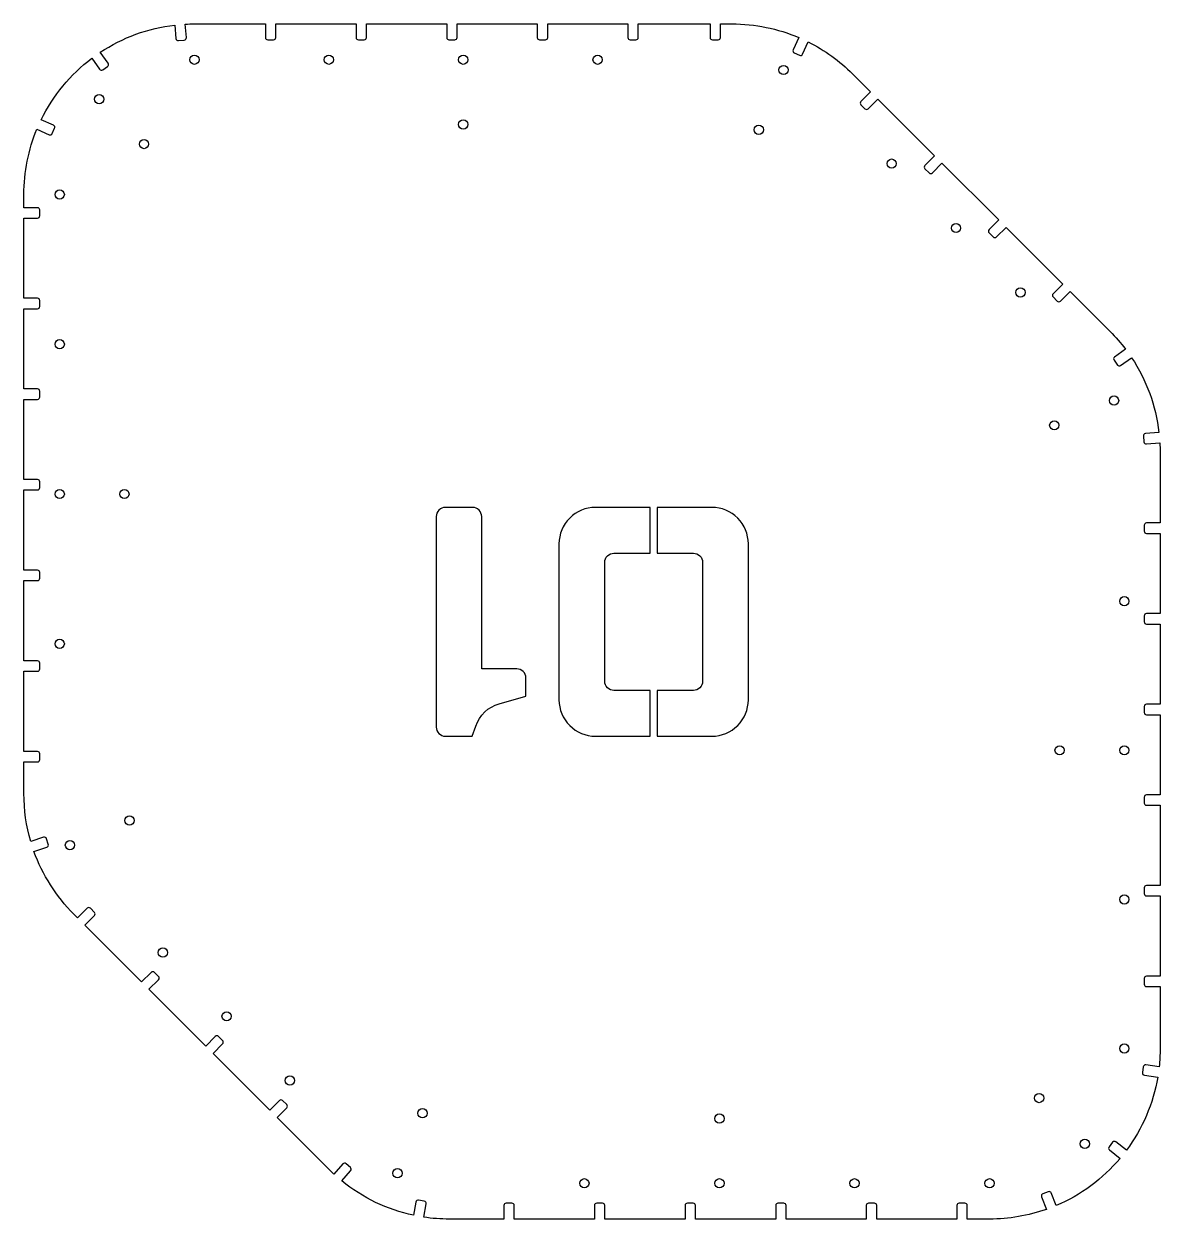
# Model space of a CAD drawing. Header units: millimetres. Extents: x -485 to 6, y -506 to 11.
import ezdxf

# ---------------------------------------------------------------- set-up
doc = ezdxf.new("R2010")
doc.units = ezdxf.units.MM
doc.layers.get('0').update_dxf_attribs({"linetype": 'CONTINUOUS'})

msp = doc.modelspace()

# ---------------------------------------------------------------- linework, layer by layer
for points in [[(-476.93, -341.05), (-482.48, -342.86, -0.071292), (-485.45, -322.13), (-485.45, -308.42), (-479.58, -308.42, 0.414214), (-478.58, -307.42), (-478.58, -304.92, 0.414214), (-479.58, -303.92), (-485.45, -303.92), (-485.45, -269.2), (-479.58, -269.2, 0.414214), (-478.58, -268.2), (-478.58, -265.7, 0.414214), (-479.58, -264.7), (-485.45, -264.7), (-485.45, -229.98), (-479.58, -229.98, 0.414214), (-478.58, -228.98), (-478.58, -226.48, 0.414214), (-479.58, -225.48), (-485.45, -225.48), (-485.45, -190.75), (-479.58, -190.75, 0.414214), (-478.58, -189.75), (-478.58, -187.25, 0.414214), (-479.58, -186.25), (-485.45, -186.25), (-485.45, -151.53), (-479.58, -151.53, 0.414214), (-478.58, -150.53), (-478.58, -148.03, 0.414214), (-479.58, -147.03), (-485.45, -147.03), (-485.45, -112.31), (-479.58, -112.31, 0.414214), (-478.58, -111.31), (-478.58, -108.81, 0.414214), (-479.58, -107.81), (-485.45, -107.81), (-485.45, -73.09), (-479.58, -73.09, 0.414214), (-478.58, -72.09), (-478.58, -69.59, 0.414214), (-479.58, -68.59), (-485.45, -68.59), (-485.45, -62.88, -0.098588), (-479.83, -34.61), (-474.5, -37.01, 0.414214), (-473.18, -36.51), (-472.15, -34.23, 0.414214), (-472.65, -32.91), (-477.98, -30.51, -0.11814), (-456.1, -3.96), (-452.72, -8.72, 0.414214), (-451.33, -8.96), (-449.29, -7.52, 0.414214), (-449.05, -6.12), (-452.42, -1.36, -0.11814), (-420.11, 10.45), (-419.62, 4.63, 0.414214), (-418.54, 3.71), (-416.05, 3.92, 0.414214), (-415.13, 5.01), (-415.63, 10.83, -0.01351), (-411.64, 10.93), (-380.91, 10.93), (-380.91, 5.06, 0.414214), (-379.91, 4.06), (-377.41, 4.06, 0.414214), (-376.41, 5.06), (-376.41, 10.93), (-341.69, 10.93), (-341.69, 5.06, 0.414214), (-340.69, 4.06), (-338.19, 4.06, 0.414214), (-337.19, 5.06), (-337.19, 10.93), (-302.46, 10.93), (-302.46, 5.06, 0.414214), (-301.46, 4.06), (-298.96, 4.06, 0.414214), (-297.96, 5.06), (-297.96, 10.93), (-263.24, 10.93), (-263.24, 5.06, 0.414214), (-262.24, 4.06), (-259.74, 4.06, 0.414214), (-258.74, 5.06), (-258.74, 10.93), (-224.02, 10.93), (-224.02, 5.06, 0.414214), (-223.02, 4.06), (-220.52, 4.06, 0.414214), (-219.52, 5.06), (-219.52, 10.93), (-188.45, 10.93), (-188.45, 5.06, 0.414214), (-187.45, 4.06), (-184.95, 4.06, 0.414214), (-183.95, 5.06), (-183.95, 10.93), (-178.96, 10.93, -0.101066), (-150.02, 5.02), (-152.47, -0.28, 0.414214), (-151.99, -1.61), (-149.72, -2.66, 0.414214), (-148.39, -2.17), (-145.94, 3.13, -0.080556), (-126.77, -10.69), (-119, -18.46), (-123.15, -22.61, 0.414214), (-123.15, -24.02), (-121.39, -25.79, 0.414214), (-119.97, -25.79), (-115.82, -21.64), (-91.27, -46.19), (-95.42, -50.34, 0.414214), (-95.42, -51.76), (-93.65, -53.53, 0.414214), (-92.24, -53.53), (-88.08, -49.37), (-63.53, -73.92), (-67.69, -78.08, 0.414214), (-67.69, -79.49), (-65.92, -81.26, 0.414214), (-64.5, -81.26), (-60.35, -77.11), (-35.8, -101.66), (-39.95, -105.81, 0.414214), (-39.95, -107.23), (-38.18, -108.99, 0.414214), (-36.77, -108.99), (-32.62, -104.84), (-15.27, -122.18, -0.034555), (-8.58, -129.87), (-13.35, -133.24, 0.414214), (-13.59, -134.64), (-12.14, -136.68, 0.414214), (-10.75, -136.92), (-5.98, -133.54, -0.11814), (5.85, -165.84), (0.03, -166.34, 0.414214), (-0.88, -167.42), (-0.67, -169.91, 0.414214), (0.41, -170.82), (6.23, -170.33, -0.013728), (6.35, -174.38), (6.35, -205.04), (0.47, -205.04, 0.414214), (-0.53, -206.04), (-0.53, -208.54, 0.414214), (0.47, -209.54), (6.35, -209.54), (6.35, -244.27), (0.47, -244.27, 0.414214), (-0.53, -245.27), (-0.53, -247.77, 0.414214), (0.47, -248.77), (6.35, -248.77), (6.35, -283.49), (0.47, -283.49, 0.414214), (-0.53, -284.49), (-0.53, -286.99, 0.414214), (0.47, -287.99), (6.35, -287.99), (6.35, -322.71), (0.47, -322.71, 0.414214), (-0.53, -323.71), (-0.53, -326.21, 0.414214), (0.47, -327.21), (6.35, -327.21), (6.35, -361.93), (0.47, -361.93, 0.414214), (-0.53, -362.93), (-0.53, -365.43, 0.414214), (0.47, -366.43), (6.35, -366.43), (6.35, -401.15), (0.47, -401.15, 0.414214), (-0.53, -402.15), (-0.53, -404.65, 0.414214), (0.47, -405.65), (6.35, -405.65), (6.35, -432.45, -0.02684), (5.92, -440.36), (0.14, -439.56, 0.414214), (-0.99, -440.41), (-1.34, -442.89, 0.414214), (-0.48, -444.01), (5.3, -444.82, -0.11814), (-8.21, -476.46), (-12.79, -472.83, 0.414214), (-14.19, -473), (-15.74, -474.96, 0.414214), (-15.58, -476.36), (-11, -479.99, -0.11814), (-38.67, -500.42), (-40.79, -494.97, 0.414214), (-42.08, -494.4), (-44.41, -495.31, 0.414214), (-44.98, -496.6), (-42.87, -502.05, -0.085151), (-67.47, -506.27), (-77.11, -506.27), (-77.11, -500.39, 0.414214), (-78.11, -499.39), (-80.61, -499.39, 0.414214), (-81.61, -500.39), (-81.61, -506.27), (-116.33, -506.27), (-116.33, -500.39, 0.414214), (-117.33, -499.39), (-119.83, -499.39, 0.414214), (-120.83, -500.39), (-120.83, -506.27), (-155.55, -506.27), (-155.55, -500.39, 0.414214), (-156.55, -499.39), (-159.05, -499.39, 0.414214), (-160.05, -500.39), (-160.05, -506.27), (-194.78, -506.27), (-194.78, -500.39, 0.414214), (-195.78, -499.39), (-198.28, -499.39, 0.414214), (-199.28, -500.39), (-199.28, -506.27), (-234, -506.27), (-234, -500.39, 0.414214), (-235, -499.39), (-237.5, -499.39, 0.414214), (-238.5, -500.39), (-238.5, -506.27), (-273.22, -506.27), (-273.22, -500.39, 0.414214), (-274.22, -499.39), (-276.72, -499.39, 0.414214), (-277.72, -500.39), (-277.72, -506.27), (-301.31, -506.27, -0.037702), (-312.4, -505.43), (-311.35, -499.69, 0.414214), (-312.15, -498.52), (-314.61, -498.07, 0.414214), (-315.77, -498.87), (-316.83, -504.62, -0.11814), (-347.85, -489.75), (-344.03, -485.33, 0.414214), (-344.13, -483.92), (-346.02, -482.29, 0.414214), (-347.44, -482.39), (-351.25, -486.81, -0.010585), (-353.51, -484.65), (-375.85, -462.31), (-371.7, -458.15, 0.414214), (-371.7, -456.74), (-373.47, -454.97, 0.414214), (-374.88, -454.97), (-379.03, -459.12), (-403.59, -434.57), (-399.43, -430.42, 0.414214), (-399.43, -429), (-401.2, -427.24, 0.414214), (-402.61, -427.24), (-406.77, -431.39), (-431.32, -406.84), (-427.17, -402.68, 0.414214), (-427.17, -401.27), (-428.93, -399.5, 0.414214), (-430.35, -399.5), (-434.5, -403.66), (-459.05, -379.1), (-454.9, -374.95, 0.414214), (-454.9, -373.53), (-456.67, -371.77, 0.414214), (-458.08, -371.77), (-462.24, -375.92), (-463.83, -374.32, -0.11038), (-481.09, -347.14), (-475.54, -345.33, 0.414214), (-474.9, -344.07), (-475.67, -341.69, 0.414214)], [(-289.88, -292.9, -0.246208), (-279.68, -283.26), (-268.16, -280.02), (-268.16, -272.13, 0.414214), (-272.1, -268.18), (-287.31, -268.18), (-287.31, -202.24, 0.414214), (-291.25, -198.29), (-303.01, -198.29, 0.414214), (-306.96, -202.24), (-306.96, -293.35, 0.414214), (-303.01, -297.3), (-291.4, -297.3)], [(-230.08, -277.48, -0.414214), (-234.02, -273.53), (-234.02, -222.05, -0.414214), (-230.08, -218.11), (-214.44, -218.11), (-214.44, -198.29), (-238.06, -198.29, 0.414214), (-253.84, -214.07), (-253.84, -281.52, 0.414214), (-238.06, -297.3), (-214.44, -297.3), (-214.44, -277.48)], [(-195.64, -218.11, -0.414214), (-191.7, -222.05), (-191.7, -273.53, -0.414214), (-195.64, -277.48), (-211.28, -277.48), (-211.28, -297.3), (-187.66, -297.3, 0.414214), (-171.88, -281.52), (-171.88, -214.07, 0.414214), (-187.66, -198.29), (-211.28, -198.29), (-211.28, -218.11)]]:
    msp.add_lwpolyline(points, format="xyb", close=True)
for centre in [(-411.64, -4.57), (-353.47, -4.57), (-295.3, -4.57), (-237.13, -4.57), (-156.65, -9.01), (-452.87, -21.65), (-295.3, -32.57), (-167.36, -34.87), (-433.46, -41.06), (-109.86, -49.52), (-469.95, -62.88), (-81.98, -77.39), (-54.11, -105.27), (-469.95, -127.69), (-13.59, -152.06), (-39.46, -162.77), (-469.95, -192.5), (-441.95, -192.5), (-9.15, -238.89), (-469.95, -257.32), (-37.15, -303.41), (-9.15, -303.41), (-439.75, -333.77), (-465.52, -344.44), (-9.15, -367.93), (-425.29, -390.94), (-397.71, -418.52), (-9.15, -432.45), (-370.31, -446.28), (-46.03, -453.89), (-312.92, -460.46), (-184.39, -462.77), (-26.23, -473.69), (-323.73, -486.43), (-242.85, -490.77), (-184.39, -490.77), (-125.93, -490.77), (-67.47, -490.77)]:
    msp.add_circle(centre, 2)

doc.saveas('drawing.dxf')
